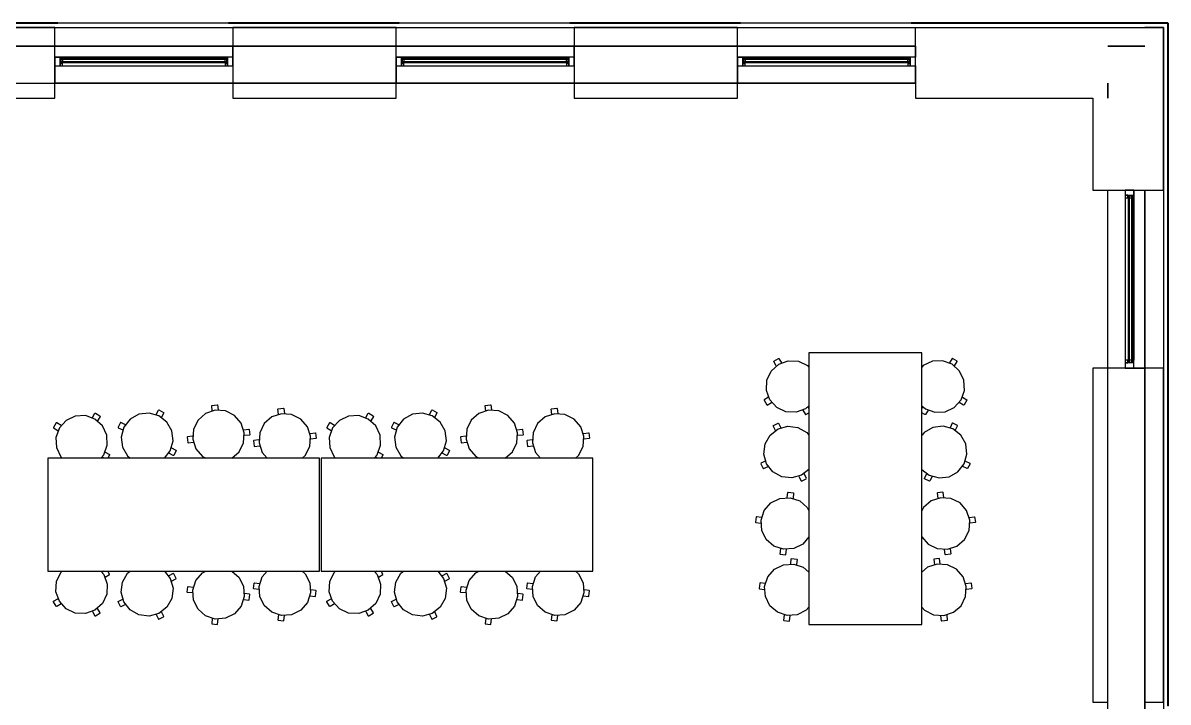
# Model space of a CAD drawing. Header units: metres. Extents: x 2.5 to 42.6, y 0.9 to 31.9.
# Drawn here: x 39.549 to 42.588, y 11.838 to 13.64 of the extents above; entities that cross this region are included whole.
import ezdxf

# ---------------------------------------------------------------- set-up
doc = ezdxf.new("R2010")
doc.units = ezdxf.units.M
for name, color, linetype in [('ARREDI', 9, 'Continuous'), ('INFISSI_VETRATE', 4, 'Continuous'), ('PARETI_STRUTTURE', 7, 'Continuous')]:
    doc.layers.add(name, color=color, linetype=linetype)

msp = doc.modelspace()

# ---------------------------------------------------------------- linework, layer by layer
at = {"layer": 'ARREDI'}
for points in [[(39.1896, 13.6402), (39.6424, 13.6402)], [(39.6424, 13.6398), (39.1896, 13.6398)], [(39.6424, 13.6402), (40.0952, 13.6402)], [(40.0952, 13.6398), (39.6424, 13.6398)], [(40.0952, 13.6402), (40.548, 13.6402)], [(40.548, 13.6398), (40.0952, 13.6398)], [(40.548, 13.6402), (41.0008, 13.6402)], [(41.0008, 13.6398), (40.548, 13.6398)], [(41.0008, 13.6402), (41.4536, 13.6402)], [(41.4536, 13.6398), (41.0008, 13.6398)], [(41.4536, 13.6402), (41.9064, 13.6402)], [(41.9064, 13.6398), (41.4536, 13.6398)], [(41.9064, 13.6402), (42.3592, 13.6402)], [(42.3592, 13.6398), (41.9064, 13.6398)], [(42.3592, 13.6402), (42.5875, 13.6402)], [(42.5875, 13.187), (42.5875, 13.6398)], [(42.5879, 13.6398), (42.5879, 13.187)], [(42.5875, 12.7342), (42.5875, 13.187)], [(42.5879, 13.187), (42.5879, 12.7342)], [(41.5314, 12.64), (41.5223, 12.6653), (41.5236, 12.6922), (41.535, 12.7165), (41.5549, 12.7346), (41.5802, 12.7437), (41.6071, 12.7425), (41.6314, 12.731), (41.6349, 12.7271)], [(41.5415, 12.7417), (41.5417, 12.7427)], [(41.5484, 12.7302), (41.5415, 12.7416)], [(41.5417, 12.7427), (41.5539, 12.75)], [(41.5539, 12.75), (41.555, 12.7498)], [(41.555, 12.7498), (41.5619, 12.7383)], [(42.0385, 12.64), (42.0476, 12.6653), (42.0463, 12.6922), (42.0348, 12.7165), (42.015, 12.7346), (41.9897, 12.7437), (41.9628, 12.7425), (41.9385, 12.731), (41.9349, 12.7271)], [(42.0149, 12.7498), (42.008, 12.7383)], [(42.016, 12.75), (42.0149, 12.7498)], [(42.0281, 12.7427), (42.016, 12.75)], [(42.0215, 12.7302), (42.0284, 12.7416)], [(42.0284, 12.7417), (42.0281, 12.7427)], [(42.5875, 12.2814), (42.5875, 12.7342)], [(42.5879, 12.7342), (42.5879, 12.2814)], [(41.5277, 12.647), (41.5162, 12.6401)], [(42.0421, 12.647), (42.0536, 12.6401)], [(39.9028, 12.6011), (39.9088, 12.6131)], [(39.9088, 12.6131), (39.9099, 12.6134)], [(39.9099, 12.6134), (39.9226, 12.607)], [(40.0598, 12.6129), (40.0343, 12.6044), (40.014, 12.5867), (40.002, 12.5627), (40.0001, 12.5359), (40.0086, 12.5104), (40.0262, 12.4901), (40.0346, 12.4859)], [(40.0504, 12.6248), (40.051, 12.6256)], [(40.052, 12.6114), (40.0504, 12.6247)], [(40.051, 12.6256), (40.0651, 12.6274)], [(40.104, 12.4859), (40.1229, 12.5023), (40.1349, 12.5263), (40.1368, 12.5531), (40.1283, 12.5786), (40.1107, 12.599), (40.0866, 12.611), (40.0598, 12.6129)], [(40.0651, 12.6274), (40.066, 12.6267)], [(40.066, 12.6267), (40.0677, 12.6134)], [(40.2262, 12.6152), (40.2269, 12.6161)], [(40.2279, 12.6019), (40.2262, 12.6152)], [(40.2269, 12.6161), (40.2409, 12.6179)], [(40.2409, 12.6179), (40.2418, 12.6172)], [(40.2418, 12.6172), (40.2435, 12.6039)], [(40.628, 12.6011), (40.6341, 12.6131)], [(40.6341, 12.6131), (40.6351, 12.6134)], [(40.6351, 12.6134), (40.6478, 12.607)], [(40.785, 12.6129), (40.7595, 12.6044), (40.7392, 12.5867), (40.7272, 12.5627), (40.7253, 12.5359), (40.7338, 12.5104), (40.7514, 12.4901), (40.7598, 12.4859)], [(40.7756, 12.6248), (40.7763, 12.6256)], [(40.7773, 12.6114), (40.7756, 12.6247)], [(40.7763, 12.6256), (40.7904, 12.6274)], [(40.8292, 12.4859), (40.8481, 12.5023), (40.8601, 12.5263), (40.862, 12.5531), (40.8535, 12.5786), (40.8359, 12.599), (40.8119, 12.611), (40.785, 12.6129)], [(40.7904, 12.6274), (40.7912, 12.6267)], [(40.7912, 12.6267), (40.7929, 12.6134)], [(40.9514, 12.6152), (40.9521, 12.6161)], [(40.9531, 12.6019), (40.9514, 12.6152)], [(40.9521, 12.6161), (40.9662, 12.6179)], [(40.9662, 12.6179), (40.9671, 12.6172)], [(40.9671, 12.6172), (40.9687, 12.6039)], [(41.5162, 12.6401), (41.516, 12.639)], [(41.516, 12.639), (41.5233, 12.6269)], [(41.5233, 12.6269), (41.5244, 12.6266)], [(41.5243, 12.6266), (41.5358, 12.6335)], [(41.6349, 12.6247), (41.626, 12.6165), (41.6007, 12.6074), (41.5738, 12.6087), (41.5495, 12.6202), (41.5314, 12.64)], [(41.619, 12.6129), (41.6259, 12.6014)], [(41.6349, 12.6169), (41.6325, 12.621)], [(41.9349, 12.6247), (41.9439, 12.6165), (41.9692, 12.6074), (41.996, 12.6087), (42.0204, 12.6202), (42.0385, 12.64)], [(41.9349, 12.6169), (41.9374, 12.621)], [(41.9509, 12.6129), (41.944, 12.6014)], [(42.0455, 12.6266), (42.034, 12.6335)], [(42.0466, 12.6269), (42.0455, 12.6266)], [(42.0539, 12.639), (42.0466, 12.6269)], [(42.0536, 12.6401), (42.0539, 12.639)], [(39.7406, 12.5894), (39.7154, 12.5985), (39.6885, 12.5972), (39.6642, 12.5858), (39.6461, 12.5659), (39.637, 12.5406), (39.6382, 12.5137), (39.6497, 12.4894), (39.6536, 12.4859)], [(39.7337, 12.5931), (39.7406, 12.6046)], [(39.7406, 12.6046), (39.7417, 12.6048)], [(39.756, 12.4859), (39.7641, 12.4948), (39.7733, 12.5201), (39.772, 12.547), (39.7605, 12.5713), (39.7406, 12.5894)], [(39.7417, 12.6048), (39.7538, 12.5975)], [(39.7541, 12.5964), (39.7472, 12.585)], [(39.7538, 12.5975), (39.7541, 12.5964)], [(39.8084, 12.58), (39.802, 12.5674)], [(39.8094, 12.5804), (39.8084, 12.58)], [(39.8214, 12.5743), (39.8094, 12.5804)], [(39.91, 12.5979), (39.8841, 12.6052), (39.8574, 12.6019), (39.834, 12.5887), (39.8175, 12.5675), (39.8102, 12.5416), (39.8135, 12.5149), (39.8267, 12.4915), (39.8339, 12.4859)], [(39.9252, 12.4859), (39.9405, 12.5054), (39.9477, 12.5313), (39.9444, 12.558), (39.9312, 12.5814), (39.91, 12.5979)], [(39.9229, 12.606), (39.9169, 12.594)], [(39.9226, 12.607), (39.9229, 12.606)], [(40.2356, 12.6033), (40.2101, 12.5948), (40.1898, 12.5772), (40.1778, 12.5532), (40.1759, 12.5263), (40.1844, 12.5008), (40.1974, 12.4859)], [(40.2908, 12.4859), (40.2987, 12.4927), (40.3107, 12.5168), (40.3126, 12.5436), (40.3041, 12.5691), (40.2865, 12.5894), (40.2624, 12.6014), (40.2356, 12.6033)], [(40.4659, 12.5894), (40.4406, 12.5985), (40.4137, 12.5972), (40.3894, 12.5858), (40.3713, 12.5659), (40.3622, 12.5406), (40.3635, 12.5137), (40.3749, 12.4894), (40.3788, 12.4859)], [(40.4589, 12.5931), (40.4658, 12.6046)], [(40.4658, 12.6046), (40.4669, 12.6048)], [(40.4812, 12.4859), (40.4894, 12.4948), (40.4985, 12.5201), (40.4972, 12.547), (40.4858, 12.5713), (40.4659, 12.5894)], [(40.4669, 12.6048), (40.479, 12.5975)], [(40.4793, 12.5964), (40.4724, 12.585)], [(40.4791, 12.5975), (40.4793, 12.5964)], [(40.5336, 12.58), (40.5272, 12.5674)], [(40.5347, 12.5804), (40.5336, 12.58)], [(40.5467, 12.5743), (40.5347, 12.5804)], [(40.6353, 12.5979), (40.6094, 12.6052), (40.5827, 12.6019), (40.5593, 12.5887), (40.5427, 12.5675), (40.5355, 12.5416), (40.5387, 12.5149), (40.552, 12.4915), (40.5592, 12.4859)], [(40.6504, 12.4859), (40.6657, 12.5054), (40.6729, 12.5313), (40.6697, 12.558), (40.6564, 12.5814), (40.6353, 12.5979)], [(40.6481, 12.606), (40.6421, 12.594)], [(40.6478, 12.607), (40.6481, 12.606)], [(40.9609, 12.6033), (40.9354, 12.5948), (40.9151, 12.5772), (40.9031, 12.5532), (40.9011, 12.5263), (40.9097, 12.5008), (40.9226, 12.4859)], [(41.016, 12.4859), (41.024, 12.4927), (41.036, 12.5168), (41.0379, 12.5436), (41.0294, 12.5691), (41.0117, 12.5894), (40.9877, 12.6014), (40.9609, 12.6033)], [(41.6259, 12.6014), (41.627, 12.6011)], [(41.627, 12.6011), (41.6349, 12.6059)], [(41.9429, 12.6011), (41.9349, 12.6059)], [(41.944, 12.6014), (41.9429, 12.6011)], [(39.6306, 12.5669), (39.6309, 12.5658)], [(39.638, 12.5791), (39.6307, 12.5669)], [(39.6309, 12.5658), (39.6424, 12.5589)], [(39.639, 12.5793), (39.638, 12.5791)], [(39.6505, 12.5724), (39.639, 12.5793)], [(39.802, 12.5674), (39.8023, 12.5663)], [(39.8023, 12.5663), (39.8143, 12.5603)], [(40.1354, 12.5609), (40.1487, 12.5626)], [(40.1487, 12.5626), (40.1495, 12.5619)], [(40.1495, 12.5619), (40.1513, 12.5478)], [(40.3112, 12.5514), (40.3245, 12.5531)], [(40.3245, 12.5531), (40.3254, 12.5524)], [(40.3254, 12.5524), (40.3272, 12.5383)], [(40.3632, 12.5791), (40.3559, 12.5669)], [(40.3559, 12.5669), (40.3562, 12.5658)], [(40.3562, 12.5658), (40.3676, 12.5589)], [(40.3643, 12.5793), (40.3632, 12.5791)], [(40.3758, 12.5724), (40.3643, 12.5793)], [(40.5272, 12.5674), (40.5276, 12.5663)], [(40.5276, 12.5663), (40.5396, 12.5603)], [(40.8606, 12.5609), (40.8739, 12.5626)], [(40.8739, 12.5626), (40.8748, 12.5619)], [(40.8748, 12.5619), (40.8766, 12.5478)], [(41.0364, 12.5514), (41.0497, 12.5531)], [(41.0497, 12.5531), (41.0506, 12.5524)], [(41.0506, 12.5524), (41.0524, 12.5383)], [(41.5228, 12.4707), (41.5156, 12.4966), (41.5189, 12.5232), (41.5321, 12.5467), (41.5533, 12.5632), (41.5792, 12.5704), (41.6059, 12.5672), (41.6293, 12.554), (41.6349, 12.5468)], [(41.5404, 12.5712), (41.5407, 12.5723)], [(41.5464, 12.5593), (41.5404, 12.5712)], [(41.5407, 12.5723), (41.5534, 12.5787)], [(41.5534, 12.5787), (41.5545, 12.5783)], [(41.5545, 12.5783), (41.5605, 12.5664)], [(42.047, 12.4707), (42.0542, 12.4966), (42.051, 12.5232), (42.0378, 12.5467), (42.0166, 12.5632), (41.9907, 12.5704), (41.964, 12.5672), (41.9406, 12.554), (41.935, 12.5468)], [(42.0154, 12.5783), (42.0094, 12.5664)], [(42.0165, 12.5787), (42.0154, 12.5783)], [(42.0291, 12.5723), (42.0165, 12.5787)], [(42.0234, 12.5593), (42.0295, 12.5712)], [(42.0295, 12.5712), (42.0291, 12.5723)], [(39.9855, 12.5412), (39.9873, 12.5271)], [(39.9862, 12.5421), (39.9856, 12.5412)], [(39.9995, 12.5438), (39.9862, 12.5421)], [(39.9873, 12.5271), (39.9882, 12.5264)], [(39.9882, 12.5264), (40.0015, 12.5281)], [(40.1506, 12.547), (40.1373, 12.5453)], [(40.1513, 12.5478), (40.1506, 12.547)], [(40.1621, 12.5325), (40.1614, 12.5317)], [(40.1614, 12.5317), (40.1632, 12.5176)], [(40.1754, 12.5342), (40.1621, 12.5325)], [(40.3265, 12.5374), (40.3132, 12.5358)], [(40.3272, 12.5383), (40.3265, 12.5374)], [(40.7115, 12.5421), (40.7108, 12.5412)], [(40.7108, 12.5412), (40.7126, 12.5271)], [(40.7248, 12.5438), (40.7115, 12.5421)], [(40.7126, 12.5271), (40.7134, 12.5264)], [(40.7134, 12.5264), (40.7268, 12.5281)], [(40.8759, 12.547), (40.8626, 12.5453)], [(40.8766, 12.5478), (40.8759, 12.547)], [(40.8873, 12.5325), (40.8866, 12.5317)], [(40.8866, 12.5317), (40.8884, 12.5176)], [(40.9006, 12.5342), (40.8873, 12.5325)], [(41.0517, 12.5374), (41.0384, 12.5358)], [(41.0524, 12.5383), (41.0517, 12.5374)], [(39.7678, 12.5018), (39.7793, 12.4949)], [(39.7796, 12.4938), (39.7748, 12.4859)], [(39.7793, 12.4949), (39.7796, 12.4938)], [(39.9485, 12.4925), (39.9365, 12.4986)], [(39.9436, 12.5126), (39.9556, 12.5066)], [(39.9495, 12.4929), (39.9485, 12.4925)], [(39.9559, 12.5055), (39.9495, 12.4929)], [(39.9556, 12.5066), (39.9559, 12.5055)], [(40.1632, 12.5176), (40.164, 12.5169)], [(40.164, 12.5169), (40.1773, 12.5186)], [(40.4931, 12.5018), (40.5046, 12.4949)], [(40.5048, 12.4938), (40.5, 12.4859)], [(40.5046, 12.4949), (40.5048, 12.4938)], [(40.6737, 12.4925), (40.6618, 12.4986)], [(40.6689, 12.5126), (40.6808, 12.5066)], [(40.6748, 12.4929), (40.6737, 12.4925)], [(40.6812, 12.5055), (40.6748, 12.4929)], [(40.6808, 12.5066), (40.6812, 12.5055)], [(40.8884, 12.5176), (40.8893, 12.5169)], [(40.8893, 12.5169), (40.9026, 12.5186)], [(39.7638, 12.4859), (39.7597, 12.4883)], [(40.489, 12.4859), (40.485, 12.4883)], [(41.5077, 12.4718), (41.5074, 12.4708)], [(41.5074, 12.4708), (41.5138, 12.4581)], [(41.5197, 12.4779), (41.5077, 12.4719)], [(41.5138, 12.4581), (41.5148, 12.4578)], [(41.5148, 12.4578), (41.5268, 12.4638)], [(41.6349, 12.4555), (41.6154, 12.4402), (41.5895, 12.433), (41.5628, 12.4363), (41.5394, 12.4495), (41.5228, 12.4707)], [(41.9349, 12.4555), (41.9544, 12.4402), (41.9803, 12.433), (42.007, 12.4363), (42.0304, 12.4495), (42.047, 12.4707)], [(42.055, 12.4578), (42.0431, 12.4638)], [(42.0502, 12.4779), (42.0621, 12.4719)], [(42.0561, 12.4581), (42.0551, 12.4578)], [(42.0625, 12.4708), (42.0561, 12.4581)], [(42.0621, 12.4718), (42.0625, 12.4708)], [(41.6082, 12.4371), (41.6142, 12.4251)], [(41.6153, 12.4248), (41.6279, 12.4311)], [(41.6283, 12.4322), (41.6222, 12.4442)], [(41.6279, 12.4311), (41.6283, 12.4322)], [(41.9416, 12.4322), (41.9476, 12.4442)], [(41.9419, 12.4311), (41.9416, 12.4322)], [(41.9546, 12.4248), (41.9419, 12.4311)], [(41.9617, 12.4371), (41.9557, 12.4251)], [(41.6142, 12.4251), (41.6153, 12.4248)], [(41.9556, 12.4251), (41.9546, 12.4248)], [(41.5079, 12.3209), (41.5164, 12.3464), (41.534, 12.3667), (41.5581, 12.3787), (41.5849, 12.3806), (41.6104, 12.3721), (41.6307, 12.3545), (41.6349, 12.3461)], [(41.577, 12.3812), (41.5787, 12.3945)], [(41.5787, 12.3945), (41.5796, 12.3951)], [(41.5796, 12.3951), (41.5937, 12.3934)], [(41.5943, 12.3925), (41.5927, 12.3792)], [(41.5937, 12.3934), (41.5943, 12.3925)], [(42.0619, 12.3209), (42.0534, 12.3464), (42.0358, 12.3667), (42.0118, 12.3787), (41.9849, 12.3806), (41.9594, 12.3721), (41.9391, 12.3545), (41.9349, 12.3461)], [(41.9762, 12.3934), (41.9755, 12.3925)], [(41.9755, 12.3925), (41.9772, 12.3792)], [(41.9903, 12.3951), (41.9762, 12.3934)], [(41.9911, 12.3945), (41.9903, 12.3951)], [(41.9928, 12.3812), (41.9911, 12.3945)], [(41.4952, 12.3296), (41.4934, 12.3156)], [(41.4934, 12.3156), (41.4941, 12.3147)], [(41.4941, 12.3147), (41.5074, 12.313)], [(41.496, 12.3303), (41.4952, 12.3296)], [(41.5093, 12.3286), (41.496, 12.3303)], [(41.6349, 12.2767), (41.6185, 12.2578), (41.5945, 12.2458), (41.5676, 12.2439), (41.5421, 12.2524), (41.5218, 12.27), (41.5098, 12.2941), (41.5079, 12.3209)], [(41.9349, 12.2767), (41.9513, 12.2578), (41.9754, 12.2458), (42.0022, 12.2439), (42.0277, 12.2524), (42.048, 12.27), (42.06, 12.2941), (42.0619, 12.3209)], [(42.0605, 12.3286), (42.0738, 12.3303)], [(42.0758, 12.3147), (42.0625, 12.313)], [(42.0738, 12.3303), (42.0747, 12.3296)], [(42.0747, 12.3296), (42.0765, 12.3156)], [(42.0765, 12.3156), (42.0758, 12.3147)], [(42.5875, 11.8286), (42.5875, 12.2814)], [(42.5879, 12.2814), (42.5879, 11.8286)], [(41.5599, 12.2453), (41.5582, 12.232)], [(42.01, 12.2453), (42.0117, 12.232)], [(41.5582, 12.232), (41.5589, 12.2311)], [(41.5589, 12.2311), (41.5729, 12.2294)], [(41.5729, 12.2294), (41.5738, 12.23)], [(41.5738, 12.23), (41.5755, 12.2434)], [(41.5866, 12.2053), (41.5882, 12.2186)], [(41.5883, 12.2186), (41.5891, 12.2193)], [(41.5891, 12.2193), (41.6032, 12.2175)], [(41.6039, 12.2167), (41.6022, 12.2034)], [(41.6032, 12.2175), (41.6039, 12.2167)], [(41.9667, 12.2175), (41.966, 12.2167)], [(41.966, 12.2167), (41.9677, 12.2034)], [(41.9807, 12.2193), (41.9667, 12.2175)], [(41.9816, 12.2186), (41.9807, 12.2193)], [(41.9833, 12.2053), (41.9816, 12.2186)], [(41.996, 12.23), (41.9944, 12.2434)], [(41.9969, 12.2294), (41.996, 12.23)], [(42.011, 12.2311), (41.9969, 12.2294)], [(42.0117, 12.232), (42.011, 12.2311)], [(39.7406, 12.0823), (39.7154, 12.0732), (39.6885, 12.0745), (39.6642, 12.0859), (39.6461, 12.1058), (39.637, 12.1311), (39.6382, 12.158), (39.6497, 12.1823), (39.6536, 12.1858)], [(39.756, 12.1858), (39.7641, 12.1769), (39.7733, 12.1516), (39.772, 12.1247), (39.7605, 12.1004), (39.7406, 12.0823)], [(39.7638, 12.1858), (39.7597, 12.1834)], [(39.7796, 12.1779), (39.7748, 12.1858)], [(39.91, 12.0738), (39.8841, 12.0666), (39.8574, 12.0698), (39.834, 12.083), (39.8175, 12.1042), (39.8102, 12.1301), (39.8135, 12.1568), (39.8267, 12.1802), (39.8339, 12.1858)], [(39.9252, 12.1858), (39.9405, 12.1663), (39.9477, 12.1404), (39.9444, 12.1137), (39.9312, 12.0903), (39.91, 12.0738)], [(40.0598, 12.0588), (40.0343, 12.0674), (40.014, 12.085), (40.002, 12.109), (40.0001, 12.1358), (40.0086, 12.1613), (40.0262, 12.1816), (40.0346, 12.1858)], [(40.104, 12.1858), (40.1229, 12.1694), (40.1349, 12.1454), (40.1368, 12.1186), (40.1283, 12.0931), (40.1107, 12.0728), (40.0866, 12.0607), (40.0598, 12.0588)], [(40.2356, 12.0684), (40.2101, 12.0769), (40.1898, 12.0945), (40.1778, 12.1186), (40.1759, 12.1454), (40.1844, 12.1709), (40.1974, 12.1858)], [(40.2908, 12.1858), (40.2987, 12.179), (40.3107, 12.1549), (40.3126, 12.1281), (40.3041, 12.1026), (40.2865, 12.0823), (40.2624, 12.0703), (40.2356, 12.0684)], [(40.4659, 12.0823), (40.4406, 12.0732), (40.4137, 12.0745), (40.3894, 12.0859), (40.3713, 12.1058), (40.3622, 12.1311), (40.3635, 12.158), (40.3749, 12.1823), (40.3788, 12.1858)], [(40.4812, 12.1858), (40.4894, 12.1769), (40.4985, 12.1516), (40.4972, 12.1247), (40.4858, 12.1004), (40.4659, 12.0823)], [(40.489, 12.1858), (40.485, 12.1834)], [(40.5048, 12.1779), (40.5, 12.1858)], [(40.6353, 12.0738), (40.6094, 12.0666), (40.5827, 12.0698), (40.5593, 12.083), (40.5427, 12.1042), (40.5355, 12.1301), (40.5387, 12.1568), (40.552, 12.1802), (40.5592, 12.1858)], [(40.6504, 12.1858), (40.6657, 12.1663), (40.6729, 12.1404), (40.6697, 12.1137), (40.6564, 12.0903), (40.6353, 12.0738)], [(40.785, 12.0588), (40.7595, 12.0674), (40.7392, 12.085), (40.7272, 12.109), (40.7253, 12.1358), (40.7338, 12.1613), (40.7514, 12.1816), (40.7598, 12.1858)], [(40.8292, 12.1858), (40.8481, 12.1694), (40.8601, 12.1454), (40.862, 12.1186), (40.8535, 12.0931), (40.8359, 12.0728), (40.8119, 12.0607), (40.785, 12.0588)], [(40.9609, 12.0684), (40.9354, 12.0769), (40.9151, 12.0945), (40.9031, 12.1186), (40.9011, 12.1454), (40.9097, 12.1709), (40.9226, 12.1858)], [(41.016, 12.1858), (41.024, 12.179), (41.036, 12.1549), (41.0379, 12.1281), (41.0294, 12.1026), (41.0117, 12.0823), (40.9877, 12.0703), (40.9609, 12.0684)], [(41.5175, 12.1451), (41.526, 12.1706), (41.5436, 12.1909), (41.5676, 12.2029), (41.5945, 12.2048), (41.62, 12.1963), (41.6349, 12.1833)], [(42.0524, 12.1451), (42.0439, 12.1706), (42.0263, 12.1909), (42.0022, 12.2029), (41.9754, 12.2048), (41.9499, 12.1963), (41.9349, 12.1833)], [(39.7678, 12.1699), (39.7793, 12.1768)], [(39.7793, 12.1768), (39.7796, 12.1779)], [(39.9485, 12.1792), (39.9365, 12.1732)], [(39.9436, 12.1591), (39.9556, 12.1651)], [(39.9495, 12.1788), (39.9485, 12.1792)], [(39.9559, 12.1662), (39.9495, 12.1788)], [(39.9556, 12.1651), (39.9559, 12.1662)], [(40.1614, 12.1401), (40.1632, 12.1541)], [(40.1632, 12.1541), (40.164, 12.1548)], [(40.164, 12.1548), (40.1773, 12.1531)], [(40.4931, 12.1699), (40.5046, 12.1768)], [(40.5046, 12.1768), (40.5048, 12.1779)], [(40.6737, 12.1792), (40.6618, 12.1732)], [(40.6689, 12.1591), (40.6808, 12.1651)], [(40.6748, 12.1788), (40.6737, 12.1792)], [(40.6812, 12.1662), (40.6748, 12.1788)], [(40.6808, 12.1651), (40.6812, 12.1662)], [(40.8866, 12.1401), (40.8884, 12.1541)], [(40.8884, 12.1541), (40.8893, 12.1548)], [(40.8893, 12.1548), (40.9026, 12.1531)], [(41.5056, 12.1545), (41.5047, 12.1538)], [(41.5189, 12.1528), (41.5056, 12.1545)], [(42.051, 12.1528), (42.0643, 12.1545)], [(42.0643, 12.1545), (42.0652, 12.1538)], [(39.9855, 12.1305), (39.9873, 12.1446)], [(39.9862, 12.1296), (39.9856, 12.1305)], [(39.9995, 12.128), (39.9862, 12.1296)], [(39.9873, 12.1446), (39.9882, 12.1453)], [(39.9882, 12.1453), (40.0015, 12.1436)], [(40.1506, 12.1247), (40.1373, 12.1264)], [(40.1495, 12.1098), (40.1513, 12.1239)], [(40.1513, 12.1239), (40.1506, 12.1247)], [(40.1621, 12.1392), (40.1614, 12.1401)], [(40.1754, 12.1375), (40.1621, 12.1392)], [(40.3265, 12.1343), (40.3132, 12.136)], [(40.3254, 12.1193), (40.3272, 12.1334)], [(40.3272, 12.1334), (40.3265, 12.1343)], [(40.7108, 12.1305), (40.7126, 12.1446)], [(40.7115, 12.1296), (40.7108, 12.1305)], [(40.7248, 12.128), (40.7115, 12.1296)], [(40.7126, 12.1446), (40.7134, 12.1453)], [(40.7134, 12.1453), (40.7268, 12.1436)], [(40.8759, 12.1247), (40.8626, 12.1264)], [(40.8748, 12.1098), (40.8766, 12.1239)], [(40.8766, 12.1239), (40.8759, 12.1247)], [(40.8873, 12.1392), (40.8866, 12.1401)], [(40.9006, 12.1375), (40.8873, 12.1392)], [(41.0517, 12.1343), (41.0384, 12.136)], [(41.0506, 12.1193), (41.0524, 12.1334)], [(41.0524, 12.1334), (41.0517, 12.1343)], [(41.5047, 12.1538), (41.5029, 12.1398)], [(41.5029, 12.1398), (41.5036, 12.1389)], [(41.5036, 12.1389), (41.5169, 12.1372)], [(41.6349, 12.0899), (41.628, 12.082), (41.604, 12.07), (41.5772, 12.0681), (41.5517, 12.0766), (41.5314, 12.0942), (41.5193, 12.1182), (41.5175, 12.1451)], [(41.9349, 12.0899), (41.9418, 12.082), (41.9659, 12.07), (41.9927, 12.0681), (42.0182, 12.0766), (42.0385, 12.0942), (42.0505, 12.1182), (42.0524, 12.1451)], [(42.0663, 12.1389), (42.053, 12.1372)], [(42.0652, 12.1538), (42.0669, 12.1398)], [(42.0669, 12.1398), (42.0663, 12.1389)], [(39.6306, 12.1048), (39.6309, 12.1059)], [(39.638, 12.0927), (39.6307, 12.1048)], [(39.6309, 12.1059), (39.6424, 12.1128)], [(39.6505, 12.0993), (39.639, 12.0924)], [(39.802, 12.1043), (39.8023, 12.1054)], [(39.8084, 12.0917), (39.802, 12.1043)], [(39.8023, 12.1054), (39.8143, 12.1114)], [(39.8214, 12.0974), (39.8094, 12.0913)], [(40.1354, 12.1108), (40.1487, 12.1091)], [(40.1487, 12.1091), (40.1495, 12.1098)], [(40.3112, 12.1203), (40.3245, 12.1187)], [(40.3245, 12.1187), (40.3254, 12.1193)], [(40.3559, 12.1048), (40.3562, 12.1059)], [(40.3632, 12.0927), (40.3559, 12.1048)], [(40.3562, 12.1059), (40.3676, 12.1128)], [(40.3758, 12.0993), (40.3643, 12.0924)], [(40.5272, 12.1043), (40.5276, 12.1054)], [(40.5336, 12.0917), (40.5272, 12.1043)], [(40.5276, 12.1054), (40.5396, 12.1114)], [(40.5467, 12.0974), (40.5347, 12.0913)], [(40.8606, 12.1108), (40.8739, 12.1091)], [(40.8739, 12.1091), (40.8748, 12.1098)], [(41.0364, 12.1203), (41.0497, 12.1187)], [(41.0497, 12.1187), (41.0506, 12.1193)], [(39.639, 12.0924), (39.638, 12.0926)], [(39.7337, 12.0786), (39.7406, 12.0672)], [(39.7406, 12.0672), (39.7417, 12.0669)], [(39.7417, 12.0669), (39.7538, 12.0742)], [(39.7541, 12.0753), (39.7472, 12.0868)], [(39.7538, 12.0742), (39.7541, 12.0753)], [(39.8094, 12.0913), (39.8084, 12.0917)], [(39.9028, 12.0706), (39.9088, 12.0586)], [(39.9099, 12.0583), (39.9226, 12.0647)], [(39.9229, 12.0657), (39.9169, 12.0777)], [(39.9226, 12.0647), (39.9229, 12.0657)], [(40.2279, 12.0698), (40.2262, 12.0565)], [(40.2418, 12.0545), (40.2435, 12.0678)], [(40.3643, 12.0924), (40.3632, 12.0926)], [(40.4589, 12.0786), (40.4658, 12.0672)], [(40.4658, 12.0672), (40.4669, 12.0669)], [(40.4669, 12.0669), (40.479, 12.0742)], [(40.4793, 12.0753), (40.4724, 12.0868)], [(40.4791, 12.0742), (40.4793, 12.0753)], [(40.5347, 12.0913), (40.5336, 12.0917)], [(40.628, 12.0706), (40.6341, 12.0586)], [(40.6351, 12.0583), (40.6478, 12.0647)], [(40.6481, 12.0657), (40.6421, 12.0777)], [(40.6478, 12.0647), (40.6481, 12.0657)], [(40.9531, 12.0698), (40.9514, 12.0565)], [(40.9671, 12.0545), (40.9687, 12.0678)], [(41.5694, 12.0695), (41.5677, 12.0562)], [(41.5834, 12.0542), (41.585, 12.0675)], [(41.9865, 12.0542), (41.9848, 12.0675)], [(42.0005, 12.0695), (42.0021, 12.0562)], [(39.9088, 12.0586), (39.9099, 12.0583)], [(40.052, 12.0603), (40.0504, 12.047)], [(40.0504, 12.047), (40.051, 12.0461)], [(40.051, 12.0461), (40.0651, 12.0443)], [(40.0651, 12.0443), (40.066, 12.045)], [(40.066, 12.045), (40.0677, 12.0583)], [(40.2262, 12.0565), (40.2269, 12.0556)], [(40.2269, 12.0556), (40.2409, 12.0538)], [(40.2409, 12.0538), (40.2418, 12.0545)], [(40.6341, 12.0586), (40.6351, 12.0583)], [(40.7773, 12.0603), (40.7756, 12.047)], [(40.7756, 12.047), (40.7763, 12.0461)], [(40.7763, 12.0461), (40.7904, 12.0443)], [(40.7904, 12.0443), (40.7912, 12.045)], [(40.7912, 12.045), (40.7929, 12.0583)], [(40.9514, 12.0565), (40.9521, 12.0556)], [(40.9521, 12.0556), (40.9662, 12.0538)], [(40.9662, 12.0538), (40.9671, 12.0545)], [(41.5677, 12.0562), (41.5684, 12.0553)], [(41.5684, 12.0553), (41.5825, 12.0535)], [(41.5825, 12.0535), (41.5833, 12.0542)], [(41.9874, 12.0535), (41.9865, 12.0542)], [(42.0015, 12.0553), (41.9874, 12.0535)], [(42.0021, 12.0562), (42.0015, 12.0553)]]:
    msp.add_lwpolyline(points, dxfattribs=at)
for points in [[(39.1896, 13.6398), (39.6424, 13.6398), (39.6424, 13.6402), (39.1896, 13.6402)], [(40.0952, 13.6398), (40.548, 13.6398), (40.548, 13.6402), (40.0952, 13.6402)], [(41.0008, 13.6398), (41.4536, 13.6398), (41.4536, 13.6402), (41.0008, 13.6402)], [(41.9064, 13.6398), (42.3592, 13.6398), (42.3592, 13.6402), (41.9064, 13.6402)], [(42.3592, 13.6398), (42.5875, 13.6398), (42.5875, 13.6402), (42.3592, 13.6402)], [(42.5875, 13.6398), (42.5875, 13.187), (42.5879, 13.187), (42.5879, 13.6398)], [(39.648, 13.526), (39.648, 13.5475), (39.6551, 13.5475), (39.6551, 13.5489), (39.6341, 13.5489), (39.6341, 13.526)], [(39.648, 13.526), (39.6548, 13.526), (39.6548, 13.5329), (39.648, 13.5329)], [(39.6551, 13.5436), (39.65, 13.5436), (39.65, 13.5372), (39.6551, 13.5372)], [(39.6508, 13.5475), (39.6508, 13.5459), (39.6548, 13.5459), (39.6548, 13.5475)], [(39.6548, 13.5349), (39.6515, 13.5349), (39.6515, 13.5329), (39.6548, 13.5329)], [(40.0927, 13.526), (40.1066, 13.526), (40.1066, 13.5489), (40.0856, 13.5489), (40.0856, 13.5475), (40.0927, 13.5475)], [(40.0856, 13.5436), (40.0856, 13.5372), (40.0908, 13.5372), (40.0908, 13.5436)], [(40.0899, 13.5475), (40.0859, 13.5475), (40.0859, 13.5459), (40.0899, 13.5459)], [(40.0859, 13.5349), (40.0859, 13.5329), (40.0892, 13.5329), (40.0892, 13.5349)], [(40.0927, 13.526), (40.0927, 13.5329), (40.0859, 13.5329), (40.0859, 13.526)], [(40.5536, 13.526), (40.5536, 13.5475), (40.5607, 13.5475), (40.5607, 13.5489), (40.5397, 13.5489), (40.5397, 13.526)], [(40.5536, 13.526), (40.5604, 13.526), (40.5604, 13.5329), (40.5536, 13.5329)], [(40.5607, 13.5436), (40.5556, 13.5436), (40.5556, 13.5372), (40.5607, 13.5372)], [(40.5564, 13.5475), (40.5564, 13.5459), (40.5604, 13.5459), (40.5604, 13.5475)], [(40.5604, 13.5349), (40.5571, 13.5349), (40.5571, 13.5329), (40.5604, 13.5329)], [(40.9983, 13.526), (41.0122, 13.526), (41.0122, 13.5489), (40.9912, 13.5489), (40.9912, 13.5475), (40.9983, 13.5475)], [(40.9912, 13.5436), (40.9912, 13.5372), (40.9964, 13.5372), (40.9964, 13.5436)], [(40.9955, 13.5475), (40.9915, 13.5475), (40.9915, 13.5459), (40.9955, 13.5459)], [(40.9915, 13.5349), (40.9915, 13.5329), (40.9948, 13.5329), (40.9948, 13.5349)], [(40.9983, 13.526), (40.9983, 13.5329), (40.9915, 13.5329), (40.9915, 13.526)], [(41.4592, 13.526), (41.4592, 13.5475), (41.4663, 13.5475), (41.4663, 13.5489), (41.4453, 13.5489), (41.4453, 13.526)], [(41.4592, 13.526), (41.466, 13.526), (41.466, 13.5329), (41.4592, 13.5329)], [(41.4663, 13.5436), (41.4611, 13.5436), (41.4611, 13.5372), (41.4663, 13.5372)], [(41.462, 13.5475), (41.462, 13.5459), (41.466, 13.5459), (41.466, 13.5475)], [(41.466, 13.5349), (41.4627, 13.5349), (41.4627, 13.5329), (41.466, 13.5329)], [(41.9039, 13.526), (41.9178, 13.526), (41.9178, 13.5489), (41.8968, 13.5489), (41.8968, 13.5475), (41.9039, 13.5475)], [(41.8968, 13.5436), (41.8968, 13.5372), (41.902, 13.5372), (41.902, 13.5436)], [(41.9011, 13.5475), (41.8971, 13.5475), (41.8971, 13.5459), (41.9011, 13.5459)], [(41.8971, 13.5349), (41.8971, 13.5329), (41.9004, 13.5329), (41.9004, 13.5349)], [(41.9039, 13.526), (41.9039, 13.5329), (41.8971, 13.5329), (41.8971, 13.526)], [(42.4738, 13.183), (42.4953, 13.183), (42.4953, 13.1759), (42.4966, 13.1759), (42.4966, 13.1969), (42.4738, 13.1969)], [(42.4738, 13.183), (42.4738, 13.1762), (42.4807, 13.1762), (42.4807, 13.183)], [(42.4826, 13.1762), (42.4826, 13.1795), (42.4807, 13.1795), (42.4807, 13.1762)], [(42.4913, 13.1759), (42.4913, 13.181), (42.485, 13.181), (42.485, 13.1759)], [(42.4953, 13.1801), (42.4936, 13.1801), (42.4936, 13.1762), (42.4953, 13.1762)], [(41.6349, 12.765), (41.6349, 12.0445), (41.9349, 12.0445), (41.9349, 12.765)], [(42.4738, 12.7383), (42.4738, 12.7244), (42.4966, 12.7244), (42.4966, 12.7453), (42.4953, 12.7453), (42.4953, 12.7383)], [(42.4738, 12.7383), (42.4807, 12.7383), (42.4807, 12.7451), (42.4738, 12.7451)], [(42.4826, 12.7451), (42.4807, 12.7451), (42.4807, 12.7418), (42.4826, 12.7418)], [(42.4913, 12.7453), (42.485, 12.7453), (42.485, 12.7402), (42.4913, 12.7402)], [(42.4953, 12.7411), (42.4953, 12.7451), (42.4936, 12.7451), (42.4936, 12.7411)], [(42.5875, 12.7342), (42.5875, 12.2814), (42.5879, 12.2814), (42.5879, 12.7342)], [(39.6157, 12.1858), (40.3362, 12.1858), (40.3362, 12.4859), (39.6157, 12.4859)], [(40.3409, 12.1858), (41.0615, 12.1858), (41.0615, 12.4859), (40.3409, 12.4859)], [(42.5875, 12.2814), (42.5875, 11.8286), (42.5879, 11.8286), (42.5879, 12.2814)]]:
    msp.add_lwpolyline(points, close=True, dxfattribs=at)
at = {"layer": 'INFISSI_VETRATE'}
for points in [[(39.6603, 13.5349), (39.6627, 13.5373)], [(39.669, 13.5436), (39.6713, 13.5459)], [(39.6882, 13.5349), (39.6905, 13.5373)], [(39.6968, 13.5436), (39.6992, 13.5459)], [(39.716, 13.5349), (39.7184, 13.5373)], [(39.7247, 13.5436), (39.727, 13.5459)], [(39.7438, 13.5349), (39.7462, 13.5373)], [(39.7525, 13.5436), (39.7549, 13.5459)], [(39.7717, 13.5349), (39.774, 13.5373)], [(39.7803, 13.5436), (39.7827, 13.5459)], [(39.7995, 13.5349), (39.8019, 13.5373)], [(39.8082, 13.5436), (39.8105, 13.5459)], [(39.8274, 13.5349), (39.8297, 13.5373)], [(39.836, 13.5436), (39.8384, 13.5459)], [(39.8552, 13.5349), (39.8576, 13.5373)], [(39.8639, 13.5436), (39.8662, 13.5459)], [(39.8831, 13.5349), (39.8854, 13.5373)], [(39.8917, 13.5436), (39.8941, 13.5459)], [(39.9109, 13.5349), (39.9133, 13.5373)], [(39.9196, 13.5436), (39.9219, 13.5459)], [(39.9387, 13.5349), (39.9411, 13.5373)], [(39.9474, 13.5436), (39.9498, 13.5459)], [(39.9666, 13.5349), (39.9689, 13.5373)], [(39.9752, 13.5436), (39.9776, 13.5459)], [(39.9944, 13.5349), (39.9968, 13.5373)], [(40.0031, 13.5436), (40.0054, 13.5459)], [(40.0223, 13.5349), (40.0246, 13.5373)], [(40.0309, 13.5436), (40.0333, 13.5459)], [(40.0501, 13.5349), (40.0525, 13.5373)], [(40.0588, 13.5436), (40.0611, 13.5459)], [(40.0779, 13.5349), (40.0803, 13.5373)], [(40.0866, 13.5436), (40.089, 13.5459)], [(40.5599, 13.5436), (40.5623, 13.5459)], [(40.5791, 13.5349), (40.5814, 13.5373)], [(40.5877, 13.5436), (40.5901, 13.5459)], [(40.6069, 13.5349), (40.6093, 13.5373)], [(40.6156, 13.5436), (40.618, 13.5459)], [(40.6348, 13.5349), (40.6371, 13.5373)], [(40.6434, 13.5436), (40.6458, 13.5459)], [(40.6626, 13.5349), (40.665, 13.5373)], [(40.6713, 13.5436), (40.6736, 13.5459)], [(40.6905, 13.5349), (40.6928, 13.5373)], [(40.6991, 13.5436), (40.7015, 13.5459)], [(40.7183, 13.5349), (40.7207, 13.5373)], [(40.727, 13.5436), (40.7293, 13.5459)], [(40.7461, 13.5349), (40.7485, 13.5373)], [(40.7548, 13.5436), (40.7572, 13.5459)], [(40.774, 13.5349), (40.7763, 13.5373)], [(40.7826, 13.5436), (40.785, 13.5459)], [(40.8018, 13.5349), (40.8042, 13.5373)], [(40.8105, 13.5436), (40.8128, 13.5459)], [(40.8297, 13.5349), (40.832, 13.5373)], [(40.8383, 13.5436), (40.8407, 13.5459)], [(40.8575, 13.5349), (40.8599, 13.5373)], [(40.8662, 13.5436), (40.8685, 13.5459)], [(40.8853, 13.5349), (40.8877, 13.5373)], [(40.894, 13.5436), (40.8964, 13.5459)], [(40.9132, 13.5349), (40.9155, 13.5373)], [(40.9218, 13.5436), (40.9242, 13.5459)], [(40.941, 13.5349), (40.9434, 13.5373)], [(40.9497, 13.5436), (40.952, 13.5459)], [(40.9689, 13.5349), (40.9712, 13.5373)], [(40.9775, 13.5436), (40.9799, 13.5459)], [(41.47, 13.5349), (41.4724, 13.5373)], [(41.4787, 13.5436), (41.481, 13.5459)], [(41.4979, 13.5349), (41.5002, 13.5373)], [(41.5065, 13.5436), (41.5089, 13.5459)], [(41.5257, 13.5349), (41.5281, 13.5373)], [(41.5344, 13.5436), (41.5367, 13.5459)], [(41.5535, 13.5349), (41.5559, 13.5373)], [(41.5622, 13.5436), (41.5646, 13.5459)], [(41.5814, 13.5349), (41.5837, 13.5373)], [(41.59, 13.5436), (41.5924, 13.5459)], [(41.6092, 13.5349), (41.6116, 13.5373)], [(41.6179, 13.5436), (41.6202, 13.5459)], [(41.6371, 13.5349), (41.6394, 13.5373)], [(41.6457, 13.5436), (41.6481, 13.5459)], [(41.6649, 13.5349), (41.6673, 13.5373)], [(41.6736, 13.5436), (41.6759, 13.5459)], [(41.6927, 13.5349), (41.6951, 13.5373)], [(41.7014, 13.5436), (41.7038, 13.5459)], [(41.7206, 13.5349), (41.7229, 13.5373)], [(41.7292, 13.5436), (41.7316, 13.5459)], [(41.7484, 13.5349), (41.7508, 13.5373)], [(41.7571, 13.5436), (41.7595, 13.5459)], [(41.7763, 13.5349), (41.7786, 13.5373)], [(41.7849, 13.5436), (41.7873, 13.5459)], [(41.8041, 13.5349), (41.8065, 13.5373)], [(41.8128, 13.5436), (41.8151, 13.5459)], [(41.832, 13.5349), (41.8343, 13.5373)], [(41.8406, 13.5436), (41.843, 13.5459)], [(41.8598, 13.5349), (41.8622, 13.5373)], [(41.8685, 13.5436), (41.8708, 13.5459)], [(41.8876, 13.5349), (41.89, 13.5373)], [(41.8963, 13.5436), (41.8987, 13.5459)], [(42.4826, 13.1554), (42.485, 13.1578)], [(42.4913, 13.1641), (42.4936, 13.1664)], [(42.4826, 13.1276), (42.485, 13.1299)], [(42.4913, 13.1362), (42.4936, 13.1386)], [(42.4826, 13.0997), (42.485, 13.1021)], [(42.4913, 13.1084), (42.4936, 13.1108)], [(42.4826, 13.0719), (42.485, 13.0743)], [(42.4913, 13.0806), (42.4936, 13.0829)], [(42.4826, 13.044), (42.485, 13.0464)], [(42.4913, 13.0527), (42.4936, 13.0551)], [(42.4826, 13.0162), (42.485, 13.0186)], [(42.4913, 13.0249), (42.4936, 13.0272)], [(42.4826, 12.9884), (42.485, 12.9907)], [(42.4913, 12.997), (42.4936, 12.9994)], [(42.4826, 12.9605), (42.485, 12.9629)], [(42.4913, 12.9692), (42.4936, 12.9715)], [(42.4826, 12.9327), (42.485, 12.935)], [(42.4913, 12.9413), (42.4936, 12.9437)], [(42.4913, 12.9135), (42.4936, 12.9159)], [(42.4826, 12.9048), (42.485, 12.9072)], [(42.4913, 12.8857), (42.4936, 12.888)], [(42.4826, 12.877), (42.485, 12.8794)], [(42.4913, 12.8578), (42.4936, 12.8602)], [(42.4826, 12.8492), (42.485, 12.8515)], [(42.4826, 12.8213), (42.485, 12.8237)], [(42.4913, 12.83), (42.4936, 12.8323)], [(42.4826, 12.7935), (42.485, 12.7958)], [(42.4913, 12.8021), (42.4936, 12.8045)], [(42.4826, 12.7656), (42.485, 12.768)], [(42.4913, 12.7743), (42.4936, 12.7767)], [(42.4913, 12.7465), (42.4936, 12.7488)]]:
    msp.add_lwpolyline(points, dxfattribs=at)
at = {"layer": 'PARETI_STRUTTURE'}
for points in [[(34.2088, 13.628), (42.5261, 13.628)], [(39.6341, 13.628), (37.3898, 13.628), (37.3898, 13.5784)], [(39.6341, 13.5784), (39.6341, 13.628)], [(40.5397, 13.628), (40.1066, 13.628), (40.1066, 13.5784)], [(40.5397, 13.5784), (40.5397, 13.628)], [(41.4453, 13.628), (41.0122, 13.628), (41.0122, 13.5784)], [(41.4453, 13.5784), (41.4453, 13.628)], [(41.9178, 13.5784), (41.9178, 13.628), (42.5261, 13.628), (42.5757, 13.628)], [(42.5261, 13.1969), (42.5757, 13.1969), (42.5757, 13.628), (42.5261, 13.628)], [(42.5757, 13.628), (42.5757, 9.6985)], [(34.6514, 13.48), (41.9178, 13.48), (41.9178, 13.5784), (34.6514, 13.5784)], [(34.6514, 13.5784), (41.9178, 13.5784)], [(39.6341, 13.526), (39.6341, 13.48), (39.6341, 13.5784)], [(39.6341, 13.5489), (39.6341, 13.5784)], [(39.8704, 13.5784), (39.6341, 13.5784)], [(40.1066, 13.5784), (39.8704, 13.5784)], [(40.1066, 13.5489), (40.1066, 13.5784), (40.1066, 13.48)], [(40.5397, 13.526), (40.5397, 13.48), (40.5397, 13.5784)], [(40.5397, 13.5489), (40.5397, 13.5784)], [(40.776, 13.5784), (40.5397, 13.5784)], [(41.0122, 13.5784), (40.776, 13.5784)], [(41.0122, 13.5489), (41.0122, 13.5784), (41.0122, 13.48)], [(41.4453, 13.526), (41.4453, 13.48), (41.4453, 13.5784)], [(41.4453, 13.5489), (41.4453, 13.5784)], [(41.6816, 13.5784), (41.4453, 13.5784)], [(41.9178, 13.5784), (41.6816, 13.5784)], [(41.9178, 13.5784), (41.9178, 13.5489)], [(42.5261, 13.5784), (42.4277, 13.5784)], [(42.4277, 13.5784), (42.5261, 13.5784)], [(39.6341, 13.5489), (39.6551, 13.5489), (40.0856, 13.5489), (39.6551, 13.5489)], [(39.6341, 13.526), (39.6548, 13.526)], [(39.6548, 13.526), (40.0859, 13.526)], [(39.6551, 13.526), (40.0856, 13.526)], [(40.1066, 13.5489), (40.0856, 13.5489)], [(40.0859, 13.526), (40.1066, 13.526)], [(40.1066, 13.526), (40.1066, 13.48)], [(40.5397, 13.5489), (40.5607, 13.5489), (40.9912, 13.5489)], [(40.5397, 13.526), (40.5604, 13.526)], [(40.5604, 13.526), (40.9915, 13.526)], [(40.9912, 13.5489), (40.5607, 13.5489)], [(40.5607, 13.526), (40.9912, 13.526)], [(41.0122, 13.5489), (40.9912, 13.5489)], [(40.9915, 13.526), (41.0122, 13.526)], [(41.0122, 13.526), (41.0122, 13.48)], [(41.4453, 13.5489), (41.4663, 13.5489), (41.8968, 13.5489), (41.4663, 13.5489)], [(41.4453, 13.526), (41.466, 13.526)], [(41.466, 13.526), (41.8971, 13.526)], [(41.4663, 13.526), (41.8968, 13.526)], [(41.9178, 13.5489), (41.8968, 13.5489)], [(41.8971, 13.526), (41.9178, 13.526)], [(41.9178, 13.526), (41.9178, 13.48)], [(39.1882, 13.4406), (39.6341, 13.4406), (39.6341, 13.48)], [(41.9178, 13.48), (39.6341, 13.48)], [(40.1066, 13.48), (40.1066, 13.4406), (40.5397, 13.4406), (40.5397, 13.48)], [(41.0122, 13.48), (41.0122, 13.4406), (41.4453, 13.4406), (41.4453, 13.48)], [(41.9178, 13.48), (41.9178, 13.4406), (42.3883, 13.4406)], [(42.4277, 13.48), (42.4277, 13.4406)], [(42.4277, 13.4406), (42.4277, 13.48)], [(42.3883, 13.4406), (42.3883, 13.1969), (42.4277, 13.1969)], [(42.4277, 13.1969), (42.5261, 13.1969)], [(42.5261, 9.102), (42.4277, 9.102), (42.4277, 13.1969), (42.5261, 13.1969)], [(42.4277, 9.102), (42.4277, 13.1969)], [(42.4738, 13.1969), (42.4738, 13.1762)], [(42.4966, 13.1969), (42.4966, 13.1759), (42.4966, 12.7453)], [(42.5261, 10.0115), (42.5261, 13.1969)], [(42.5261, 13.1969), (42.5261, 9.102)], [(42.5261, 12.9606), (42.5261, 13.1969)], [(42.4738, 13.1762), (42.4738, 12.7451)], [(42.4738, 13.1759), (42.4738, 12.7453)], [(42.4966, 12.7453), (42.4966, 13.1759)], [(42.5261, 12.7244), (42.5261, 12.9606)], [(42.4738, 12.7451), (42.4738, 12.7244)], [(42.4966, 12.7244), (42.4966, 12.7453)], [(42.3883, 12.7244), (42.3883, 11.8385), (42.4277, 11.8385)], [(42.4277, 12.7244), (42.3883, 12.7244)], [(42.4966, 12.7244), (42.5261, 12.7244), (42.4277, 12.7244)], [(42.4738, 12.7244), (42.4277, 12.7244)], [(42.5261, 11.8385), (42.5757, 11.8385), (42.5757, 12.7244), (42.5261, 12.7244)]]:
    msp.add_lwpolyline(points, dxfattribs=at)
for points in [[(40.1066, 13.5489), (39.6341, 13.5489), (39.6341, 13.526), (40.1066, 13.526)], [(40.0908, 13.5436), (39.65, 13.5436), (39.65, 13.5459), (40.0908, 13.5459)], [(40.0908, 13.5459), (39.65, 13.5459), (39.65, 13.5436), (40.0908, 13.5436)], [(39.65, 13.5349), (39.65, 13.5373), (40.0908, 13.5373), (40.0908, 13.5349)], [(39.65, 13.5373), (39.65, 13.5349), (40.0908, 13.5349), (40.0908, 13.5373)], [(41.0122, 13.5489), (40.5397, 13.5489), (40.5397, 13.526), (41.0122, 13.526)], [(40.9964, 13.5436), (40.5556, 13.5436), (40.5556, 13.5459), (40.9964, 13.5459)], [(40.9964, 13.5459), (40.5556, 13.5459), (40.5556, 13.5436), (40.9964, 13.5436)], [(40.5556, 13.5349), (40.5556, 13.5373), (40.9964, 13.5373), (40.9964, 13.5349)], [(40.5556, 13.5373), (40.5556, 13.5349), (40.9964, 13.5349), (40.9964, 13.5373)], [(41.9178, 13.5489), (41.4453, 13.5489), (41.4453, 13.526), (41.9178, 13.526)], [(41.9019, 13.5436), (41.4612, 13.5436), (41.4612, 13.5459), (41.9019, 13.5459)], [(41.9019, 13.5459), (41.4612, 13.5459), (41.4612, 13.5436), (41.9019, 13.5436)], [(41.4612, 13.5349), (41.4612, 13.5373), (41.9019, 13.5373), (41.9019, 13.5349)], [(41.4612, 13.5373), (41.4612, 13.5349), (41.9019, 13.5349), (41.9019, 13.5373)], [(42.4966, 12.7244), (42.4966, 13.1969), (42.4738, 13.1969), (42.4738, 12.7244)], [(42.4826, 13.181), (42.485, 13.181), (42.485, 12.7402), (42.4826, 12.7402)], [(42.485, 13.181), (42.4826, 13.181), (42.4826, 12.7402), (42.485, 12.7402)], [(42.4913, 12.7402), (42.4913, 13.181), (42.4936, 13.181), (42.4936, 12.7402)], [(42.4936, 12.7402), (42.4936, 13.181), (42.4913, 13.181), (42.4913, 12.7402)]]:
    msp.add_lwpolyline(points, close=True, dxfattribs=at)

doc.saveas('drawing.dxf')
